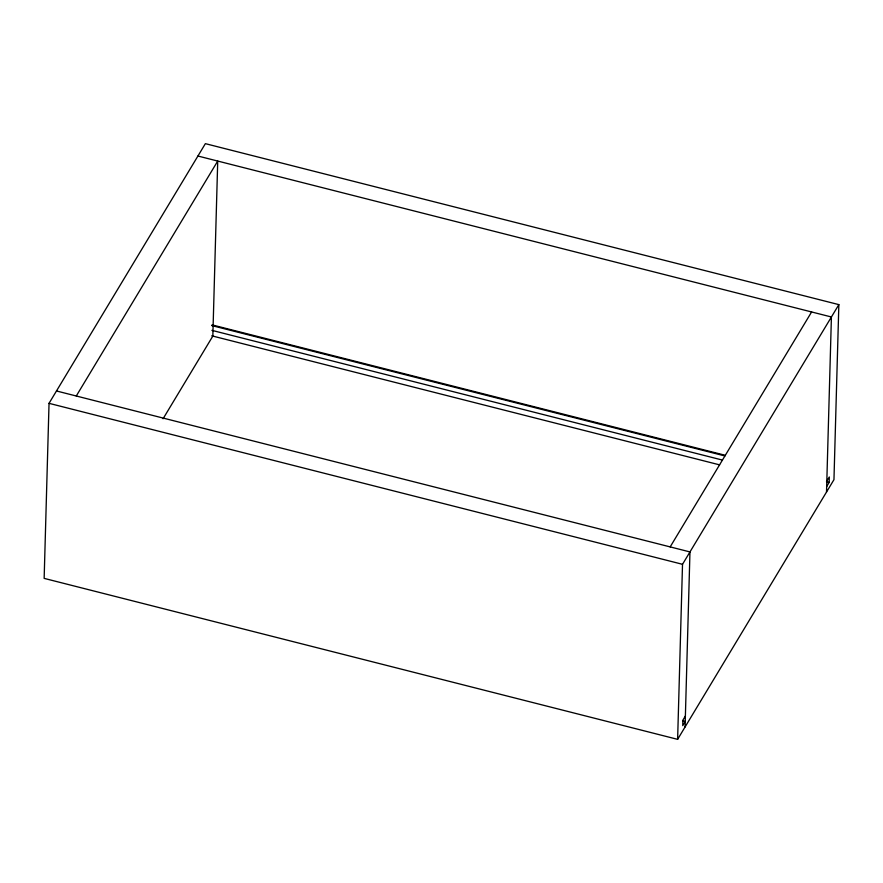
<?xml version="1.0" encoding="UTF-8"?>
<svg xmlns="http://www.w3.org/2000/svg" width="883" height="883" viewBox="0 0 883 883"><rect width="100%" height="100%" fill="white"/><g stroke="black" fill="none" stroke-linecap="round" stroke-linejoin="round"><path stroke-width="1.32" d="M49.04 403.332L44.15 578.376L677.625 739.347L833.96 479.668L838.85 304.624L205.375 143.653L49.04 403.332L682.515 564.303L838.85 304.624M677.625 739.347L682.515 564.303M685.076 726.974L689.965 551.93L56.479 390.97M826.521 492.03L831.411 316.986L197.924 156.026M826.665 486.566L829.148 482.438L829.303 476.975L826.819 481.092M76.28 395.992L217.726 161.048L212.836 336.092L163.079 418.741M670.164 546.908L811.609 311.953M685.374 716.036L682.89 720.164L682.747 725.627L685.219 721.51L682.548 720.826M212.052 324.878L725.252 455.286M211.71 325.551L724.91 455.948M826.477 481.765L829.148 482.438M211.898 330.352L722.426 460.076M211.754 335.816L719.601 464.866"/></g></svg>
